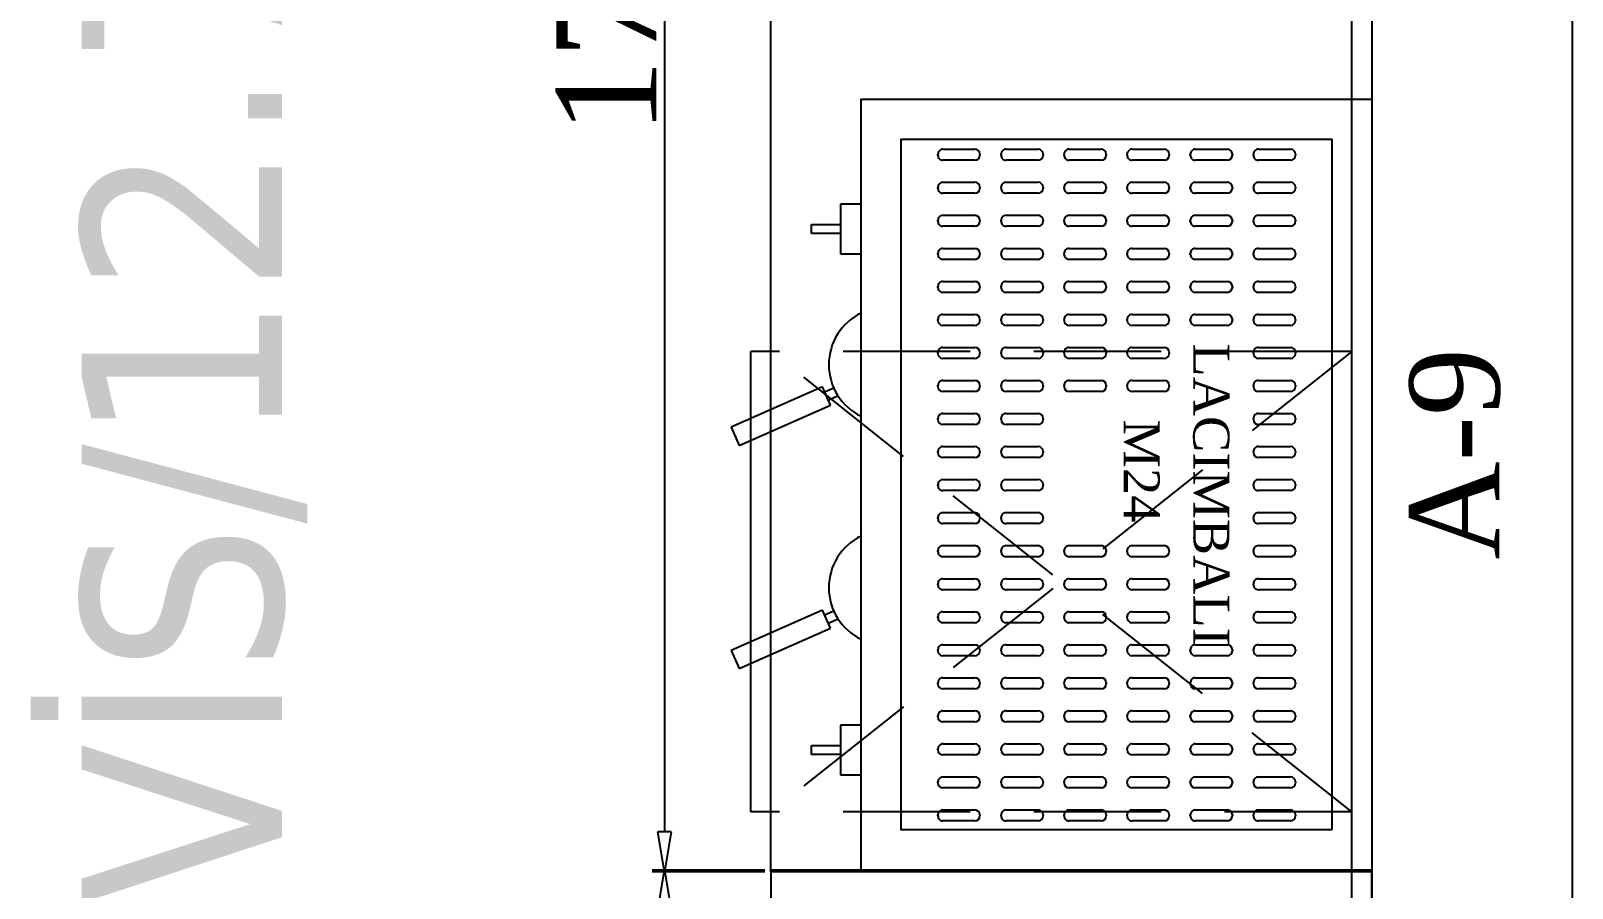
# Model space of a CAD drawing. Header units: millimetres. Extents: x -10501 to -7356, y 9378 to 11707.
# Drawn here: x -8326.9 to -8173, y 10554.7 to 10640.3 of the extents above; entities that cross this region are included whole.
import ezdxf

# ---------------------------------------------------------------- set-up
doc = ezdxf.new("R2010")
doc.units = ezdxf.units.MM
doc.header["$MEASUREMENT"] = 0
doc.linetypes.add('DASHED', pattern=[19.05, 12.7, -6.35])
doc.layers.add('APO_3D_C10', color=10, linetype='Continuous')
doc.layers.add('OC-Yazi_Mahal', color=250, linetype='Continuous')
doc.layers.add('GRC-Ekipman', color=4, linetype='Continuous', lineweight=25)
doc.styles.add('PAFTAADI', font='tahoma.ttf')
doc.styles.get("Standard").update_dxf_attribs({"font": 'times.ttf'})
doc.dimstyles.new('ISO-25', dxfattribs={"dimtxt": 10, "dimasz": 4, "dimexe": 1.25, "dimexo": 0.625, "dimtad": 1, "dimdec": 1, "dimtxsty": 'Standard', "dimblk": 'CLOSEDBLANK', "dimcen": 2.5, "dimclrd": 1, "dimclre": 1, "dimadec": 0, "dimazin": 0, "dimtfac": 1, "dimtdec": 1, "dimtmove": 0, "dimatfit": 3, "dimldrblk": 'CLOSEDBLANK', "dimfxl": 1.25, "dimarcsym": 0})

# ---------------------------------------------------------------- blocks, each defined once
blk = doc.blocks.new('CekmCTezg.170-60')
for p, q in [((-170, 0), (0, 0)), ((-170, -60), (-170, 0)), ((0, 0), (0, -60)), ((0, -2), (-170, -2)), ((0, -60), (-170, -60)), ((-52, -60), (-52, -62)), ((-6, -62), (-52, -62))]:
    blk.add_line(p, q)
at = {"linetype": 'DASHED'}
for p, q in [((-52, -2), (-52, -62)), ((-6, -2), (-6, -62))]:
    blk.add_line(p, q, dxfattribs=at)
at = {"color": 33, "linetype": 'DASHED'}
for p, q in [((-52, -2), (-6, -60)), ((-6, -2), (-52, -60))]:
    blk.add_line(p, q, dxfattribs=at)
blk = doc.blocks.new('A$C02462C33')
at = {"color": 251, "ltscale": 44}
for p, q in [((7.63, 71.5), (7.63, 71.6)), ((8.13, 72.1), (11.33, 72.1)), ((11.33, 71), (8.13, 71)), ((11.83, 71.6), (11.83, 71.5)), ((13.93, 71.5), (13.93, 71.6)), ((14.43, 72.1), (17.63, 72.1)), ((17.63, 71), (14.43, 71)), ((18.13, 71.6), (18.13, 71.5)), ((20.23, 71.5), (20.23, 71.6)), ((20.73, 72.1), (23.93, 72.1)), ((23.93, 71), (20.73, 71)), ((24.43, 71.6), (24.43, 71.5)), ((26.53, 71.5), (26.53, 71.6)), ((27.03, 72.1), (30.23, 72.1)), ((30.23, 71), (27.03, 71)), ((30.73, 71.6), (30.73, 71.5)), ((32.83, 71.5), (32.83, 71.6)), ((33.33, 72.1), (36.53, 72.1)), ((36.53, 71), (33.33, 71)), ((37.03, 71.6), (37.03, 71.5)), ((39.13, 71.5), (39.13, 71.6)), ((39.63, 72.1), (42.83, 72.1)), ((42.83, 71), (39.63, 71)), ((43.33, 71.6), (43.33, 71.5)), ((7.63, 68.2), (7.63, 68.3)), ((8.13, 68.8), (11.33, 68.8)), ((11.83, 68.3), (11.83, 68.2)), ((13.93, 68.2), (13.93, 68.3)), ((14.43, 68.8), (17.63, 68.8)), ((18.13, 68.3), (18.13, 68.2)), ((20.23, 68.2), (20.23, 68.3)), ((20.73, 68.8), (23.93, 68.8)), ((24.43, 68.3), (24.43, 68.2)), ((26.53, 68.2), (26.53, 68.3)), ((27.03, 68.8), (30.23, 68.8)), ((30.73, 68.3), (30.73, 68.2)), ((32.83, 68.2), (32.83, 68.3)), ((33.33, 68.8), (36.53, 68.8)), ((37.03, 68.3), (37.03, 68.2)), ((39.13, 68.2), (39.13, 68.3)), ((39.63, 68.8), (42.83, 68.8)), ((43.33, 68.3), (43.33, 68.2)), ((11.33, 67.7), (8.13, 67.7)), ((17.63, 67.7), (14.43, 67.7)), ((23.93, 67.7), (20.73, 67.7)), ((30.23, 67.7), (27.03, 67.7)), ((36.53, 67.7), (33.33, 67.7)), ((42.83, 67.7), (39.63, 67.7)), ((7.63, 64.9), (7.63, 65)), ((8.13, 65.5), (11.33, 65.5)), ((11.83, 65), (11.83, 64.9)), ((13.93, 64.9), (13.93, 65)), ((14.43, 65.5), (17.63, 65.5)), ((18.13, 65), (18.13, 64.9)), ((20.23, 64.9), (20.23, 65)), ((20.73, 65.5), (23.93, 65.5)), ((24.43, 65), (24.43, 64.9)), ((26.53, 64.9), (26.53, 65)), ((27.03, 65.5), (30.23, 65.5)), ((30.73, 65), (30.73, 64.9)), ((32.83, 64.9), (32.83, 65)), ((33.33, 65.5), (36.53, 65.5)), ((37.03, 65), (37.03, 64.9)), ((39.13, 64.9), (39.13, 65)), ((39.63, 65.5), (42.83, 65.5)), ((43.33, 65), (43.33, 64.9)), ((11.33, 64.4), (8.13, 64.4)), ((17.63, 64.4), (14.43, 64.4)), ((23.93, 64.4), (20.73, 64.4)), ((30.23, 64.4), (27.03, 64.4)), ((36.53, 64.4), (33.33, 64.4)), ((42.83, 64.4), (39.63, 64.4)), ((7.63, 61.6), (7.63, 61.7)), ((8.13, 62.2), (11.33, 62.2)), ((11.83, 61.7), (11.83, 61.6)), ((13.93, 61.6), (13.93, 61.7)), ((14.43, 62.2), (17.63, 62.2)), ((18.13, 61.7), (18.13, 61.6)), ((20.23, 61.6), (20.23, 61.7)), ((20.73, 62.2), (23.93, 62.2)), ((24.43, 61.7), (24.43, 61.6)), ((26.53, 61.6), (26.53, 61.7)), ((27.03, 62.2), (30.23, 62.2)), ((30.73, 61.7), (30.73, 61.6)), ((32.83, 61.6), (32.83, 61.7)), ((33.33, 62.2), (36.53, 62.2)), ((37.03, 61.7), (37.03, 61.6)), ((39.13, 61.6), (39.13, 61.7)), ((39.63, 62.2), (42.83, 62.2)), ((43.33, 61.7), (43.33, 61.6)), ((11.33, 61.1), (8.13, 61.1)), ((17.63, 61.1), (14.43, 61.1)), ((23.93, 61.1), (20.73, 61.1)), ((30.23, 61.1), (27.03, 61.1)), ((36.53, 61.1), (33.33, 61.1)), ((42.83, 61.1), (39.63, 61.1)), ((8.13, 58.9), (11.33, 58.9)), ((14.43, 58.9), (17.63, 58.9)), ((20.73, 58.9), (23.93, 58.9)), ((27.03, 58.9), (30.23, 58.9)), ((33.33, 58.9), (36.53, 58.9)), ((39.63, 58.9), (42.83, 58.9)), ((7.63, 58.3), (7.63, 58.4)), ((11.33, 57.8), (8.13, 57.8)), ((11.83, 58.4), (11.83, 58.3)), ((13.93, 58.3), (13.93, 58.4)), ((17.63, 57.8), (14.43, 57.8)), ((18.13, 58.4), (18.13, 58.3)), ((20.23, 58.3), (20.23, 58.4)), ((23.93, 57.8), (20.73, 57.8)), ((24.43, 58.4), (24.43, 58.3)), ((26.53, 58.3), (26.53, 58.4)), ((30.23, 57.8), (27.03, 57.8)), ((30.73, 58.4), (30.73, 58.3)), ((32.83, 58.3), (32.83, 58.4)), ((36.53, 57.8), (33.33, 57.8)), ((37.03, 58.4), (37.03, 58.3)), ((39.13, 58.3), (39.13, 58.4)), ((42.83, 57.8), (39.63, 57.8)), ((43.33, 58.4), (43.33, 58.3)), ((8.13, 55.6), (11.33, 55.6)), ((14.43, 55.6), (17.63, 55.6)), ((20.73, 55.6), (23.93, 55.6)), ((27.03, 55.6), (30.23, 55.6)), ((33.33, 55.6), (36.53, 55.6)), ((39.63, 55.6), (42.83, 55.6)), ((7.63, 55), (7.63, 55.1)), ((11.33, 54.5), (8.13, 54.5)), ((11.83, 55.1), (11.83, 55)), ((13.93, 55), (13.93, 55.1)), ((17.63, 54.5), (14.43, 54.5)), ((18.13, 55.1), (18.13, 55)), ((20.23, 55), (20.23, 55.1)), ((23.93, 54.5), (20.73, 54.5)), ((24.43, 55.1), (24.43, 55)), ((26.53, 55), (26.53, 55.1)), ((30.23, 54.5), (27.03, 54.5)), ((30.73, 55.1), (30.73, 55)), ((32.83, 55), (32.83, 55.1)), ((36.53, 54.5), (33.33, 54.5)), ((37.03, 55.1), (37.03, 55)), ((39.13, 55), (39.13, 55.1)), ((42.83, 54.5), (39.63, 54.5)), ((43.33, 55.1), (43.33, 55)), ((7.63, 51.7), (7.63, 51.8)), ((8.13, 52.3), (11.33, 52.3)), ((11.33, 51.2), (8.13, 51.2)), ((11.83, 51.8), (11.83, 51.7)), ((20.23, 51.7), (20.23, 51.8)), ((20.73, 52.3), (23.93, 52.3)), ((23.93, 51.2), (20.73, 51.2)), ((24.43, 51.8), (24.43, 51.7)), ((26.53, 51.7), (26.53, 51.8)), ((27.03, 52.3), (30.23, 52.3)), ((30.23, 51.2), (27.03, 51.2)), ((30.73, 51.8), (30.73, 51.7)), ((32.83, 51.7), (32.83, 51.8)), ((33.33, 52.3), (36.53, 52.3)), ((36.53, 51.2), (33.33, 51.2)), ((37.03, 51.8), (37.03, 51.7)), ((39.13, 51.7), (39.13, 51.8)), ((39.63, 52.3), (42.83, 52.3)), ((42.83, 51.2), (39.63, 51.2)), ((43.33, 51.8), (43.33, 51.7)), ((7.63, 48.4), (7.63, 48.5)), ((8.13, 49), (11.33, 49)), ((11.33, 47.9), (8.13, 47.9)), ((11.83, 48.5), (11.83, 48.4)), ((20.23, 48.4), (20.23, 48.5)), ((20.73, 49), (23.93, 49)), ((23.93, 47.9), (20.73, 47.9)), ((24.43, 48.5), (24.43, 48.4)), ((26.53, 48.4), (26.53, 48.5)), ((27.03, 49), (30.23, 49)), ((30.23, 47.9), (27.03, 47.9)), ((30.73, 48.5), (30.73, 48.4)), ((32.83, 48.4), (32.83, 48.5)), ((33.33, 49), (36.53, 49)), ((36.53, 47.9), (33.33, 47.9)), ((37.03, 48.5), (37.03, 48.4)), ((39.13, 48.4), (39.13, 48.5)), ((39.63, 49), (42.83, 49)), ((42.83, 47.9), (39.63, 47.9)), ((43.33, 48.5), (43.33, 48.4)), ((7.63, 45.1), (7.63, 45.2)), ((8.13, 45.7), (11.33, 45.7)), ((11.83, 45.2), (11.83, 45.1)), ((20.23, 45.1), (20.23, 45.2)), ((20.73, 45.7), (23.93, 45.7)), ((24.43, 45.2), (24.43, 45.1)), ((26.53, 45.1), (26.53, 45.2)), ((27.03, 45.7), (30.23, 45.7)), ((30.73, 45.2), (30.73, 45.1)), ((32.83, 45.1), (32.83, 45.2)), ((33.33, 45.7), (36.53, 45.7)), ((37.03, 45.2), (37.03, 45.1)), ((39.13, 45.1), (39.13, 45.2)), ((39.63, 45.7), (42.83, 45.7)), ((43.33, 45.2), (43.33, 45.1)), ((11.33, 44.6), (8.13, 44.6)), ((23.93, 44.6), (20.73, 44.6)), ((30.23, 44.6), (27.03, 44.6)), ((36.53, 44.6), (33.33, 44.6)), ((42.83, 44.6), (39.63, 44.6)), ((7.63, 41.8), (7.63, 41.9)), ((8.13, 42.4), (11.33, 42.4)), ((11.83, 41.9), (11.83, 41.8)), ((32.83, 41.8), (32.83, 41.9)), ((33.33, 42.4), (36.53, 42.4)), ((37.03, 41.9), (37.03, 41.8)), ((39.13, 41.8), (39.13, 41.9)), ((39.63, 42.4), (42.83, 42.4)), ((43.33, 41.9), (43.33, 41.8)), ((11.33, 41.3), (8.13, 41.3)), ((36.53, 41.3), (33.33, 41.3)), ((42.83, 41.3), (39.63, 41.3)), ((7.63, 38.5), (7.63, 38.6)), ((8.13, 39.1), (11.33, 39.1)), ((11.83, 38.6), (11.83, 38.5)), ((32.83, 38.5), (32.83, 38.6)), ((33.33, 39.1), (36.53, 39.1)), ((37.03, 38.6), (37.03, 38.5)), ((39.13, 38.5), (39.13, 38.6)), ((39.63, 39.1), (42.83, 39.1)), ((43.33, 38.6), (43.33, 38.5)), ((11.33, 38), (8.13, 38)), ((36.53, 38), (33.33, 38)), ((42.83, 38), (39.63, 38)), ((8.13, 35.8), (11.33, 35.8)), ((33.33, 35.8), (36.53, 35.8)), ((39.63, 35.8), (42.83, 35.8)), ((7.63, 35.2), (7.63, 35.3)), ((11.33, 34.7), (8.13, 34.7)), ((11.83, 35.3), (11.83, 35.2)), ((32.83, 35.2), (32.83, 35.3)), ((36.53, 34.7), (33.33, 34.7)), ((37.03, 35.3), (37.03, 35.2)), ((39.13, 35.2), (39.13, 35.3)), ((42.83, 34.7), (39.63, 34.7)), ((43.33, 35.3), (43.33, 35.2)), ((8.13, 32.5), (11.33, 32.5)), ((33.33, 32.5), (36.53, 32.5)), ((39.63, 32.5), (42.83, 32.5)), ((7.63, 31.9), (7.63, 32)), ((11.33, 31.4), (8.13, 31.4)), ((11.83, 32), (11.83, 31.9)), ((32.83, 31.9), (32.83, 32)), ((36.53, 31.4), (33.33, 31.4)), ((37.03, 32), (37.03, 31.9)), ((39.13, 31.9), (39.13, 32)), ((42.83, 31.4), (39.63, 31.4)), ((43.33, 32), (43.33, 31.9)), ((7.63, 28.6), (7.63, 28.7)), ((8.13, 29.2), (11.33, 29.2)), ((11.33, 28.1), (8.13, 28.1)), ((11.83, 28.7), (11.83, 28.6)), ((20.23, 28.6), (20.23, 28.7)), ((20.73, 29.2), (23.93, 29.2)), ((23.93, 28.1), (20.73, 28.1)), ((24.43, 28.7), (24.43, 28.6)), ((26.53, 28.6), (26.53, 28.7)), ((27.03, 29.2), (30.23, 29.2)), ((30.23, 28.1), (27.03, 28.1)), ((30.73, 28.7), (30.73, 28.6)), ((32.83, 28.6), (32.83, 28.7)), ((33.33, 29.2), (36.53, 29.2)), ((36.53, 28.1), (33.33, 28.1)), ((37.03, 28.7), (37.03, 28.6)), ((39.13, 28.6), (39.13, 28.7)), ((39.63, 29.2), (42.83, 29.2)), ((42.83, 28.1), (39.63, 28.1)), ((43.33, 28.7), (43.33, 28.6)), ((7.63, 25.3), (7.63, 25.4)), ((8.13, 25.9), (11.33, 25.9)), ((11.33, 24.8), (8.13, 24.8)), ((11.83, 25.4), (11.83, 25.3)), ((20.23, 25.3), (20.23, 25.4)), ((20.73, 25.9), (23.93, 25.9)), ((23.93, 24.8), (20.73, 24.8)), ((24.43, 25.4), (24.43, 25.3)), ((26.53, 25.3), (26.53, 25.4)), ((27.03, 25.9), (30.23, 25.9)), ((30.23, 24.8), (27.03, 24.8)), ((30.73, 25.4), (30.73, 25.3)), ((32.83, 25.3), (32.83, 25.4)), ((33.33, 25.9), (36.53, 25.9)), ((36.53, 24.8), (33.33, 24.8)), ((37.03, 25.4), (37.03, 25.3)), ((39.13, 25.3), (39.13, 25.4)), ((39.63, 25.9), (42.83, 25.9)), ((42.83, 24.8), (39.63, 24.8)), ((43.33, 25.4), (43.33, 25.3)), ((7.63, 22), (7.63, 22.1)), ((8.13, 22.6), (11.33, 22.6)), ((11.83, 22.1), (11.83, 22)), ((13.93, 22), (13.93, 22.1)), ((14.43, 22.6), (17.63, 22.6)), ((18.13, 22.1), (18.13, 22)), ((20.23, 22), (20.23, 22.1)), ((20.73, 22.6), (23.93, 22.6)), ((24.43, 22.1), (24.43, 22)), ((26.53, 22), (26.53, 22.1)), ((27.03, 22.6), (30.23, 22.6)), ((30.73, 22.1), (30.73, 22)), ((32.83, 22), (32.83, 22.1)), ((33.33, 22.6), (36.53, 22.6)), ((37.03, 22.1), (37.03, 22)), ((39.13, 22), (39.13, 22.1)), ((39.63, 22.6), (42.83, 22.6)), ((43.33, 22.1), (43.33, 22)), ((11.33, 21.5), (8.13, 21.5)), ((17.63, 21.5), (14.43, 21.5)), ((23.93, 21.5), (20.73, 21.5)), ((30.23, 21.5), (27.03, 21.5)), ((36.53, 21.5), (33.33, 21.5)), ((42.83, 21.5), (39.63, 21.5)), ((7.63, 18.7), (7.63, 18.8)), ((8.13, 19.3), (11.33, 19.3)), ((11.83, 18.8), (11.83, 18.7)), ((13.93, 18.7), (13.93, 18.8)), ((14.43, 19.3), (17.63, 19.3)), ((18.13, 18.8), (18.13, 18.7)), ((20.23, 18.7), (20.23, 18.8)), ((20.73, 19.3), (23.93, 19.3)), ((24.43, 18.8), (24.43, 18.7)), ((26.53, 18.7), (26.53, 18.8)), ((27.03, 19.3), (30.23, 19.3)), ((30.73, 18.8), (30.73, 18.7)), ((32.83, 18.7), (32.83, 18.8)), ((33.33, 19.3), (36.53, 19.3)), ((37.03, 18.8), (37.03, 18.7)), ((39.13, 18.7), (39.13, 18.8)), ((39.63, 19.3), (42.83, 19.3)), ((43.33, 18.8), (43.33, 18.7)), ((11.33, 18.2), (8.13, 18.2)), ((17.63, 18.2), (14.43, 18.2)), ((23.93, 18.2), (20.73, 18.2)), ((30.23, 18.2), (27.03, 18.2)), ((36.53, 18.2), (33.33, 18.2)), ((42.83, 18.2), (39.63, 18.2)), ((7.63, 15.4), (7.63, 15.5)), ((8.13, 16), (11.33, 16)), ((11.83, 15.5), (11.83, 15.4)), ((13.93, 15.4), (13.93, 15.5)), ((14.43, 16), (17.63, 16)), ((18.13, 15.5), (18.13, 15.4)), ((20.23, 15.4), (20.23, 15.5)), ((20.73, 16), (23.93, 16)), ((24.43, 15.5), (24.43, 15.4)), ((26.53, 15.4), (26.53, 15.5)), ((27.03, 16), (30.23, 16)), ((30.73, 15.5), (30.73, 15.4)), ((32.83, 15.4), (32.83, 15.5)), ((33.33, 16), (36.53, 16)), ((37.03, 15.5), (37.03, 15.4)), ((39.13, 15.4), (39.13, 15.5)), ((39.63, 16), (42.83, 16)), ((43.33, 15.5), (43.33, 15.4)), ((11.33, 14.9), (8.13, 14.9)), ((17.63, 14.9), (14.43, 14.9)), ((23.93, 14.9), (20.73, 14.9)), ((30.23, 14.9), (27.03, 14.9)), ((36.53, 14.9), (33.33, 14.9)), ((42.83, 14.9), (39.63, 14.9)), ((8.13, 12.7), (11.33, 12.7)), ((14.43, 12.7), (17.63, 12.7)), ((20.73, 12.7), (23.93, 12.7)), ((27.03, 12.7), (30.23, 12.7)), ((33.33, 12.7), (36.53, 12.7)), ((39.63, 12.7), (42.83, 12.7)), ((7.63, 12.1), (7.63, 12.2)), ((11.33, 11.6), (8.13, 11.6)), ((11.83, 12.2), (11.83, 12.1)), ((13.93, 12.1), (13.93, 12.2)), ((17.63, 11.6), (14.43, 11.6)), ((18.13, 12.2), (18.13, 12.1)), ((20.23, 12.1), (20.23, 12.2)), ((23.93, 11.6), (20.73, 11.6)), ((24.43, 12.2), (24.43, 12.1)), ((26.53, 12.1), (26.53, 12.2)), ((30.23, 11.6), (27.03, 11.6)), ((30.73, 12.2), (30.73, 12.1)), ((32.83, 12.1), (32.83, 12.2)), ((36.53, 11.6), (33.33, 11.6)), ((37.03, 12.2), (37.03, 12.1)), ((39.13, 12.1), (39.13, 12.2)), ((42.83, 11.6), (39.63, 11.6)), ((43.33, 12.2), (43.33, 12.1)), ((8.13, 9.4), (11.33, 9.4)), ((14.43, 9.4), (17.63, 9.4)), ((20.73, 9.4), (23.93, 9.4)), ((27.03, 9.4), (30.23, 9.4)), ((33.33, 9.4), (36.53, 9.4)), ((39.63, 9.4), (42.83, 9.4)), ((7.63, 8.8), (7.63, 8.9)), ((11.33, 8.3), (8.13, 8.3)), ((11.83, 8.9), (11.83, 8.8)), ((13.93, 8.8), (13.93, 8.9)), ((17.63, 8.3), (14.43, 8.3)), ((18.13, 8.9), (18.13, 8.8)), ((20.23, 8.8), (20.23, 8.9)), ((23.93, 8.3), (20.73, 8.3)), ((24.43, 8.9), (24.43, 8.8)), ((26.53, 8.8), (26.53, 8.9)), ((30.23, 8.3), (27.03, 8.3)), ((30.73, 8.9), (30.73, 8.8)), ((32.83, 8.8), (32.83, 8.9)), ((36.53, 8.3), (33.33, 8.3)), ((37.03, 8.9), (37.03, 8.8)), ((39.13, 8.8), (39.13, 8.9)), ((42.83, 8.3), (39.63, 8.3)), ((43.33, 8.9), (43.33, 8.8)), ((7.63, 5.5), (7.63, 5.6)), ((8.13, 6.1), (11.33, 6.1)), ((11.33, 5), (8.13, 5)), ((11.83, 5.6), (11.83, 5.5)), ((13.93, 5.5), (13.93, 5.6)), ((14.43, 6.1), (17.63, 6.1)), ((17.63, 5), (14.43, 5)), ((18.13, 5.6), (18.13, 5.5)), ((20.23, 5.5), (20.23, 5.6)), ((20.73, 6.1), (23.93, 6.1)), ((23.93, 5), (20.73, 5)), ((24.43, 5.6), (24.43, 5.5)), ((26.53, 5.5), (26.53, 5.6)), ((27.03, 6.1), (30.23, 6.1)), ((30.23, 5), (27.03, 5)), ((30.73, 5.6), (30.73, 5.5)), ((32.83, 5.5), (32.83, 5.6)), ((33.33, 6.1), (36.53, 6.1)), ((36.53, 5), (33.33, 5)), ((37.03, 5.6), (37.03, 5.5)), ((39.13, 5.5), (39.13, 5.6)), ((39.63, 6.1), (42.83, 6.1)), ((42.83, 5), (39.63, 5)), ((43.33, 5.6), (43.33, 5.5))]:
    blk.add_line(p, q, dxfattribs=at)
at = {"color": 45}
for p, q in [((53.07, 67.48), (51, 67.48)), ((53.07, 62.54), (53.07, 67.48)), ((53.07, 65.47), (55.97, 65.47)), ((55.97, 65.47), (55.97, 64.55)), ((55.97, 64.55), (53.07, 64.55)), ((51, 62.54), (53.07, 62.54)), ((63.17, 56.88), (54.07, 52.85)), ((63.97, 55.06), (63.17, 56.88)), ((54.87, 51.03), (63.97, 55.06)), ((53.3, 51.93), (54.28, 52.36)), ((54.07, 52.85), (54.87, 51.03)), ((54.65, 51.52), (53.74, 51.12)), ((63.17, 34.6), (54.07, 30.57)), ((63.97, 32.78), (63.17, 34.6)), ((54.87, 28.75), (63.97, 32.78)), ((53.3, 29.65), (54.28, 30.09)), ((54.65, 29.24), (53.74, 28.84)), ((54.07, 30.57), (54.87, 28.75)), ((53.07, 15.44), (51, 15.44)), ((53.07, 10.5), (53.07, 15.44)), ((53.07, 13.43), (55.97, 13.43)), ((55.97, 12.51), (53.07, 12.51)), ((55.97, 13.43), (55.97, 12.51)), ((51, 10.5), (53.07, 10.5))]:
    blk.add_line(p, q, dxfattribs=at)
at = {"color": 4}
blk.add_lwpolyline([(0, 77), (51, 77), (51, 0), (0, 0), (0, 77)], dxfattribs=at)
blk.add_lwpolyline([(4, 73), (47, 73), (47, 4), (4, 4)], close=True, dxfattribs=at)
at = {"color": 251, "ltscale": 44}
for centre, start, end in [((8.13, 71.6), 90, 180), ((8.13, 71.5), 180, 270), ((11.33, 71.6), 360, 90), ((11.33, 71.5), 270, 0), ((14.43, 71.6), 90, 180), ((14.43, 71.5), 180, 270), ((17.63, 71.6), 360, 90), ((17.63, 71.5), 270, 0), ((20.73, 71.6), 90, 180), ((20.73, 71.5), 180, 270), ((23.93, 71.6), 360, 90), ((23.93, 71.5), 270, 0), ((27.03, 71.6), 90, 180), ((27.03, 71.5), 180, 270), ((30.23, 71.6), 360, 90), ((30.23, 71.5), 270, 0), ((33.33, 71.6), 90, 180), ((33.33, 71.5), 180, 270), ((36.53, 71.6), 360, 90), ((36.53, 71.5), 270, 0), ((39.63, 71.6), 90, 180), ((39.63, 71.5), 180, 270), ((42.83, 71.6), 360, 90), ((42.83, 71.5), 270, 0), ((8.13, 68.3), 90, 180), ((8.13, 68.2), 180, 270), ((11.33, 68.3), 0, 90), ((11.33, 68.2), 270, 0), ((14.43, 68.3), 90, 180), ((14.43, 68.2), 180, 270), ((17.63, 68.3), 0, 90), ((17.63, 68.2), 270, 0), ((20.73, 68.3), 90, 180), ((20.73, 68.2), 180, 270), ((23.93, 68.3), 0, 90), ((23.93, 68.2), 270, 0), ((27.03, 68.3), 90, 180), ((27.03, 68.2), 180, 270), ((30.23, 68.3), 0, 90), ((30.23, 68.2), 270, 0), ((33.33, 68.3), 90, 180), ((33.33, 68.2), 180, 270), ((36.53, 68.3), 0, 90), ((36.53, 68.2), 270, 0), ((39.63, 68.3), 90, 180), ((39.63, 68.2), 180, 270), ((42.83, 68.3), 0, 90), ((42.83, 68.2), 270, 0), ((8.13, 65), 90, 180), ((8.13, 64.9), 180, 270), ((11.33, 65), 0, 90), ((11.33, 64.9), 270, 0), ((14.43, 65), 90, 180), ((14.43, 64.9), 180, 270), ((17.63, 65), 0, 90), ((17.63, 64.9), 270, 0), ((20.73, 65), 90, 180), ((20.73, 64.9), 180, 270), ((23.93, 65), 0, 90), ((23.93, 64.9), 270, 0), ((27.03, 65), 90, 180), ((27.03, 64.9), 180, 270), ((30.23, 65), 0, 90), ((30.23, 64.9), 270, 0), ((33.33, 65), 90, 180), ((33.33, 64.9), 180, 270), ((36.53, 65), 0, 90), ((36.53, 64.9), 270, 0), ((39.63, 65), 90, 180), ((39.63, 64.9), 180, 270), ((42.83, 65), 0, 90), ((42.83, 64.9), 270, 0), ((8.13, 61.7), 90, 180), ((8.13, 61.6), 180, 270), ((11.33, 61.7), 0, 90), ((11.33, 61.6), 270, 0), ((14.43, 61.7), 90, 180), ((14.43, 61.6), 180, 270), ((17.63, 61.7), 0, 90), ((17.63, 61.6), 270, 0), ((20.73, 61.7), 90, 180), ((20.73, 61.6), 180, 270), ((23.93, 61.7), 0, 90), ((23.93, 61.6), 270, 0), ((27.03, 61.7), 90, 180), ((27.03, 61.6), 180, 270), ((30.23, 61.7), 0, 90), ((30.23, 61.6), 270, 0), ((33.33, 61.7), 90, 180), ((33.33, 61.6), 180, 270), ((36.53, 61.7), 0, 90), ((36.53, 61.6), 270, 0), ((39.63, 61.7), 90, 180), ((39.63, 61.6), 180, 270), ((42.83, 61.7), 0, 90), ((42.83, 61.6), 270, 0), ((8.13, 58.4), 90, 180), ((11.33, 58.4), 0, 90), ((14.43, 58.4), 90, 180), ((17.63, 58.4), 0, 90), ((20.73, 58.4), 90, 180), ((23.93, 58.4), 0, 90), ((27.03, 58.4), 90, 180), ((30.23, 58.4), 0, 90), ((33.33, 58.4), 90, 180), ((36.53, 58.4), 0, 90), ((39.63, 58.4), 90, 180), ((42.83, 58.4), 0, 90), ((8.13, 58.3), 180, 270), ((11.33, 58.3), 270, 0), ((14.43, 58.3), 180, 270), ((17.63, 58.3), 270, 0), ((20.73, 58.3), 180, 270), ((23.93, 58.3), 270, 0), ((27.03, 58.3), 180, 270), ((30.23, 58.3), 270, 0), ((33.33, 58.3), 180, 270), ((36.53, 58.3), 270, 0), ((39.63, 58.3), 180, 270), ((42.83, 58.3), 270, 0), ((8.13, 55.1), 90, 180), ((11.33, 55.1), 0, 90), ((14.43, 55.1), 90, 180), ((17.63, 55.1), 0, 90), ((20.73, 55.1), 90, 180), ((23.93, 55.1), 0, 90), ((27.03, 55.1), 90, 180), ((30.23, 55.1), 0, 90), ((33.33, 55.1), 90, 180), ((36.53, 55.1), 0, 90), ((39.63, 55.1), 90, 180), ((42.83, 55.1), 0, 90), ((8.13, 55), 180, 270), ((11.33, 55), 270, 0), ((14.43, 55), 180, 270), ((17.63, 55), 270, 0), ((20.73, 55), 180, 270), ((23.93, 55), 270, 0), ((27.03, 55), 180, 270), ((30.23, 55), 270, 0), ((33.33, 55), 180, 270), ((36.53, 55), 270, 0), ((39.63, 55), 180, 270), ((42.83, 55), 270, 0), ((8.13, 51.8), 90, 180), ((8.13, 51.7), 180, 270), ((11.33, 51.8), 360, 90), ((11.33, 51.7), 270, 0), ((20.73, 51.8), 90, 180), ((20.73, 51.7), 180, 270), ((23.93, 51.8), 360, 90), ((23.93, 51.7), 270, 0), ((27.03, 51.8), 90, 180), ((27.03, 51.7), 180, 270), ((30.23, 51.8), 360, 90), ((30.23, 51.7), 270, 0), ((33.33, 51.8), 90, 180), ((33.33, 51.7), 180, 270), ((36.53, 51.8), 360, 90), ((36.53, 51.7), 270, 0), ((39.63, 51.8), 90, 180), ((39.63, 51.7), 180, 270), ((42.83, 51.8), 360, 90), ((42.83, 51.7), 270, 0), ((8.13, 48.5), 90, 180), ((8.13, 48.4), 180, 270), ((11.33, 48.5), 360, 90), ((11.33, 48.4), 270, 0), ((20.73, 48.5), 90, 180), ((20.73, 48.4), 180, 270), ((23.93, 48.5), 360, 90), ((23.93, 48.4), 270, 0), ((27.03, 48.5), 90, 180), ((27.03, 48.4), 180, 270), ((30.23, 48.5), 360, 90), ((30.23, 48.4), 270, 0), ((33.33, 48.5), 90, 180), ((33.33, 48.4), 180, 270), ((36.53, 48.5), 360, 90), ((36.53, 48.4), 270, 0), ((39.63, 48.5), 90, 180), ((39.63, 48.4), 180, 270), ((42.83, 48.5), 360, 90), ((42.83, 48.4), 270, 0), ((8.13, 45.2), 90, 180), ((8.13, 45.1), 180, 270), ((11.33, 45.2), 360, 90), ((11.33, 45.1), 270, 0), ((20.73, 45.2), 90, 180), ((20.73, 45.1), 180, 270), ((23.93, 45.2), 360, 90), ((23.93, 45.1), 270, 0), ((27.03, 45.2), 90, 180), ((27.03, 45.1), 180, 270), ((30.23, 45.2), 360, 90), ((30.23, 45.1), 270, 0), ((33.33, 45.2), 90, 180), ((33.33, 45.1), 180, 270), ((36.53, 45.2), 360, 90), ((36.53, 45.1), 270, 0), ((39.63, 45.2), 90, 180), ((39.63, 45.1), 180, 270), ((42.83, 45.2), 360, 90), ((42.83, 45.1), 270, 0), ((8.13, 41.9), 90, 180), ((8.13, 41.8), 180, 270), ((11.33, 41.9), 360, 90), ((11.33, 41.8), 270, 0), ((33.33, 41.9), 90, 180), ((33.33, 41.8), 180, 270), ((36.53, 41.9), 360, 90), ((36.53, 41.8), 270, 0), ((39.63, 41.9), 90, 180), ((39.63, 41.8), 180, 270), ((42.83, 41.9), 360, 90), ((42.83, 41.8), 270, 0), ((8.13, 38.6), 90, 180), ((8.13, 38.5), 180, 270), ((11.33, 38.6), 360, 90), ((11.33, 38.5), 270, 0), ((33.33, 38.6), 90, 180), ((33.33, 38.5), 180, 270), ((36.53, 38.6), 360, 90), ((36.53, 38.5), 270, 0), ((39.63, 38.6), 90, 180), ((39.63, 38.5), 180, 270), ((42.83, 38.6), 360, 90), ((42.83, 38.5), 270, 0), ((8.13, 35.3), 90, 180), ((11.33, 35.3), 0, 90), ((33.33, 35.3), 90, 180), ((36.53, 35.3), 0, 90), ((39.63, 35.3), 90, 180), ((42.83, 35.3), 0, 90), ((8.13, 35.2), 180, 270), ((11.33, 35.2), 270, 0), ((33.33, 35.2), 180, 270), ((36.53, 35.2), 270, 0), ((39.63, 35.2), 180, 270), ((42.83, 35.2), 270, 0), ((8.13, 32), 90, 180), ((11.33, 32), 0, 90), ((33.33, 32), 90, 180), ((36.53, 32), 0, 90), ((39.63, 32), 90, 180), ((42.83, 32), 0, 90), ((8.13, 31.9), 180, 270), ((11.33, 31.9), 270, 0), ((33.33, 31.9), 180, 270), ((36.53, 31.9), 270, 0), ((39.63, 31.9), 180, 270), ((42.83, 31.9), 270, 0), ((8.13, 28.7), 90, 180), ((8.13, 28.6), 180, 270), ((11.33, 28.7), 0, 90), ((11.33, 28.6), 270, 0), ((20.73, 28.7), 90, 180), ((20.73, 28.6), 180, 270), ((23.93, 28.7), 0, 90), ((23.93, 28.6), 270, 0), ((27.03, 28.7), 90, 180), ((27.03, 28.6), 180, 270), ((30.23, 28.7), 0, 90), ((30.23, 28.6), 270, 0), ((33.33, 28.7), 90, 180), ((33.33, 28.6), 180, 270), ((36.53, 28.7), 0, 90), ((36.53, 28.6), 270, 0), ((39.63, 28.7), 90, 180), ((39.63, 28.6), 180, 270), ((42.83, 28.7), 0, 90), ((42.83, 28.6), 270, 0), ((8.13, 25.4), 90, 180), ((8.13, 25.3), 180, 270), ((11.33, 25.4), 0, 90), ((11.33, 25.3), 270, 0), ((20.73, 25.4), 90, 180), ((20.73, 25.3), 180, 270), ((23.93, 25.4), 0, 90), ((23.93, 25.3), 270, 0), ((27.03, 25.4), 90, 180), ((27.03, 25.3), 180, 270), ((30.23, 25.4), 0, 90), ((30.23, 25.3), 270, 0), ((33.33, 25.4), 90, 180), ((33.33, 25.3), 180, 270), ((36.53, 25.4), 0, 90), ((36.53, 25.3), 270, 0), ((39.63, 25.4), 90, 180), ((39.63, 25.3), 180, 270), ((42.83, 25.4), 0, 90), ((42.83, 25.3), 270, 0), ((8.13, 22.1), 90, 180), ((8.13, 22), 180, 270), ((11.33, 22.1), 0, 90), ((11.33, 22), 270, 0), ((14.43, 22.1), 90, 180), ((14.43, 22), 180, 270), ((17.63, 22.1), 0, 90), ((17.63, 22), 270, 0), ((20.73, 22.1), 90, 180), ((20.73, 22), 180, 270), ((23.93, 22.1), 0, 90), ((23.93, 22), 270, 0), ((27.03, 22.1), 90, 180), ((27.03, 22), 180, 270), ((30.23, 22.1), 0, 90), ((30.23, 22), 270, 0), ((33.33, 22.1), 90, 180), ((33.33, 22), 180, 270), ((36.53, 22.1), 0, 90), ((36.53, 22), 270, 0), ((39.63, 22.1), 90, 180), ((39.63, 22), 180, 270), ((42.83, 22.1), 0, 90), ((42.83, 22), 270, 0), ((8.13, 18.8), 90, 180), ((8.13, 18.7), 180, 270), ((11.33, 18.8), 360, 90), ((11.33, 18.7), 270, 0), ((14.43, 18.8), 90, 180), ((14.43, 18.7), 180, 270), ((17.63, 18.8), 360, 90), ((17.63, 18.7), 270, 0), ((20.73, 18.8), 90, 180), ((20.73, 18.7), 180, 270), ((23.93, 18.8), 360, 90), ((23.93, 18.7), 270, 0), ((27.03, 18.8), 90, 180), ((27.03, 18.7), 180, 270), ((30.23, 18.8), 360, 90), ((30.23, 18.7), 270, 0), ((33.33, 18.8), 90, 180), ((33.33, 18.7), 180, 270), ((36.53, 18.8), 360, 90), ((36.53, 18.7), 270, 0), ((39.63, 18.8), 90, 180), ((39.63, 18.7), 180, 270), ((42.83, 18.8), 360, 90), ((42.83, 18.7), 270, 0), ((8.13, 15.5), 90, 180), ((8.13, 15.4), 180, 270), ((11.33, 15.5), 360, 90), ((11.33, 15.4), 270, 0), ((14.43, 15.5), 90, 180), ((14.43, 15.4), 180, 270), ((17.63, 15.5), 360, 90), ((17.63, 15.4), 270, 0), ((20.73, 15.5), 90, 180), ((20.73, 15.4), 180, 270), ((23.93, 15.5), 360, 90), ((23.93, 15.4), 270, 0), ((27.03, 15.5), 90, 180), ((27.03, 15.4), 180, 270), ((30.23, 15.5), 360, 90), ((30.23, 15.4), 270, 0), ((33.33, 15.5), 90, 180), ((33.33, 15.4), 180, 270), ((36.53, 15.5), 360, 90), ((36.53, 15.4), 270, 0), ((39.63, 15.5), 90, 180), ((39.63, 15.4), 180, 270), ((42.83, 15.5), 360, 90), ((42.83, 15.4), 270, 0), ((8.13, 12.2), 90, 180), ((11.33, 12.2), 360, 90), ((14.43, 12.2), 90, 180), ((17.63, 12.2), 360, 90), ((20.73, 12.2), 90, 180), ((23.93, 12.2), 360, 90), ((27.03, 12.2), 90, 180), ((30.23, 12.2), 360, 90), ((33.33, 12.2), 90, 180), ((36.53, 12.2), 360, 90), ((39.63, 12.2), 90, 180), ((42.83, 12.2), 360, 90), ((8.13, 12.1), 180, 270), ((11.33, 12.1), 270, 0), ((14.43, 12.1), 180, 270), ((17.63, 12.1), 270, 0), ((20.73, 12.1), 180, 270), ((23.93, 12.1), 270, 0), ((27.03, 12.1), 180, 270), ((30.23, 12.1), 270, 0), ((33.33, 12.1), 180, 270), ((36.53, 12.1), 270, 0), ((39.63, 12.1), 180, 270), ((42.83, 12.1), 270, 0), ((8.13, 8.9), 90, 180), ((11.33, 8.9), 360, 90), ((14.43, 8.9), 90, 180), ((17.63, 8.9), 360, 90), ((20.73, 8.9), 90, 180), ((23.93, 8.9), 360, 90), ((27.03, 8.9), 90, 180), ((30.23, 8.9), 360, 90), ((33.33, 8.9), 90, 180), ((36.53, 8.9), 360, 90), ((39.63, 8.9), 90, 180), ((42.83, 8.9), 360, 90), ((8.13, 8.8), 180, 270), ((11.33, 8.8), 270, 0), ((14.43, 8.8), 180, 270), ((17.63, 8.8), 270, 0), ((20.73, 8.8), 180, 270), ((23.93, 8.8), 270, 0), ((27.03, 8.8), 180, 270), ((30.23, 8.8), 270, 0), ((33.33, 8.8), 180, 270), ((36.53, 8.8), 270, 0), ((39.63, 8.8), 180, 270), ((42.83, 8.8), 270, 0), ((8.13, 5.6), 90, 180), ((8.13, 5.5), 180, 270), ((11.33, 5.6), 360, 90), ((11.33, 5.5), 270, 0), ((14.43, 5.6), 90, 180), ((14.43, 5.5), 180, 270), ((17.63, 5.6), 360, 90), ((17.63, 5.5), 270, 0), ((20.73, 5.6), 90, 180), ((20.73, 5.5), 180, 270), ((23.93, 5.6), 360, 90), ((23.93, 5.5), 270, 0), ((27.03, 5.6), 90, 180), ((27.03, 5.5), 180, 270), ((30.23, 5.6), 360, 90), ((30.23, 5.5), 270, 0), ((33.33, 5.6), 90, 180), ((33.33, 5.5), 180, 270), ((36.53, 5.6), 360, 90), ((36.53, 5.5), 270, 0), ((39.63, 5.6), 90, 180), ((39.63, 5.5), 180, 270), ((42.83, 5.6), 360, 90), ((42.83, 5.5), 270, 0)]:
    blk.add_arc(centre, 0.5, start, end, dxfattribs=at)
at = {"color": 45}
for centre in [(48.5, 48.8), (48.5, 26.52)]:
    blk.add_arc(centre, 5.73, 295.8478, 64.1522, dxfattribs=at)
at = {"color": 4, "ltscale": 44}
for s, p in [('LACIMBALI', (17.83, 24.4)), ('M24', (24.78, 32))]:
    blk.add_text(s, height=3.6, rotation=90, dxfattribs=at).set_placement(p)
blk = doc.blocks.new('FRENOX CSN3-E')
at = {"linetype": 'Continuous'}
for p, q in [((0, 0), (0, -60)), ((186.5, 0), (0, 0)), ((186.5, -2), (0, -2)), ((0, -60), (186.5, -60))]:
    blk.add_line(p, q, dxfattribs=at)
blk = doc.blocks.new('_ClosedBlank')
at = {"color": 0, "lineweight": -2}
for p, q in [((-1, 0.167), (0, 0)), ((-1, 0.167), (-1, -0.167)), ((0, 0), (-1, -0.167))]:
    blk.add_line(p, q, dxfattribs=at)
blk = doc.blocks.new('*D47')
at = {"color": 1, "linetype": 'Continuous', "lineweight": -2, "ltscale": 5, "transparency": 16777216}
for p, q in [((-8253.65, 10726.29), (-8264.91, 10726.29)), ((-8263.66, 10722.29), (-8263.66, 10560.29)), ((-8253.65, 10556.29), (-8264.91, 10556.29))]:
    blk.add_line(p, q, dxfattribs=at)
at = {"layer": 'DEFPOINTS', "color": 0, "ltscale": 5, "transparency": 16777216}
for p in [(-8253.03, 10726.29), (-8263.66, 10556.29), (-8253.03, 10556.29)]:
    blk.add_point(p, dxfattribs=at)
at = {"color": 1, "lineweight": -2, "ltscale": 5, "transparency": 16777216, "xscale": 4, "yscale": 4, "zscale": 4}
for p, rotation in [((-8263.66, 10726.29), 90), ((-8263.66, 10556.29), 270)]:
    blk.add_blockref('_ClosedBlank', p, dxfattribs=dict(at, rotation=rotation))
at = {"color": 0, "ltscale": 5, "transparency": 16777216, "insert": (-8269.39, 10641.29), "char_height": 10, "attachment_point": 5, "rotation": 90}
blk.add_mtext('170', dxfattribs=at)
blk = doc.blocks.new('*D49')
at = {"color": 1, "linetype": 'Continuous', "lineweight": -2, "ltscale": 5, "transparency": 16777216}
for p, q in [((-8253.65, 10556.48), (-8264.91, 10556.48)), ((-8263.66, 10552.48), (-8263.66, 10373.98)), ((-8253.65, 10369.98), (-8264.91, 10369.98))]:
    blk.add_line(p, q, dxfattribs=at)
at = {"layer": 'DEFPOINTS', "color": 0, "ltscale": 5, "transparency": 16777216}
for p in [(-8253.03, 10556.48), (-8263.66, 10369.98), (-8253.03, 10369.98)]:
    blk.add_point(p, dxfattribs=at)
at = {"color": 1, "lineweight": -2, "ltscale": 5, "transparency": 16777216, "xscale": 4, "yscale": 4, "zscale": 4}
for p, rotation in [((-8263.66, 10556.48), 90), ((-8263.66, 10369.98), 270)]:
    blk.add_blockref('_ClosedBlank', p, dxfattribs=dict(at, rotation=rotation))
at = {"color": 0, "ltscale": 5, "transparency": 16777216, "insert": (-8270.51, 10463.23), "char_height": 10, "attachment_point": 5, "rotation": 90}
blk.add_mtext('186,5', dxfattribs=at)

msp = doc.modelspace()

# ---------------------------------------------------------------- linework, layer by layer
at = {"color": 0, "ltscale": 5}
for p, q in [((-8173.03, 11171.29), (-8173.03, 10359.29)), ((-8193.03, 10846.29), (-8193.03, 10049.29)), ((-8193.03, 10846.29), (-8193.03, 10050.19)), ((-8193.03, 10846.29), (-8193.03, 10551.29))]:
    msp.add_line(p, q, dxfattribs=at)

# ---------------------------------------------------------------- block references
at = {"rotation": 180}
msp.add_blockref('A$C02462C33', (-8193.03, 10633.48), dxfattribs=at)
at = {"layer": 'GRC-Ekipman', "rotation": 270}
for name, p in [('CekmCTezg.170-60', (-8193.03, 10556.29)), ('FRENOX CSN3-E', (-8193.03, 10556.48))]:
    msp.add_blockref(name, p, dxfattribs=at)

# ---------------------------------------------------------------- texts
at = {"layer": 'APO_3D_C10', "color": 1, "insert": (-8189.29, 10587.49), "char_height": 9, "attachment_point": 1, "rotation": 90}
msp.add_mtext_dynamic_manual_height_columns('{\\C0;A-9}', width=53.2196, gutter_width=75, heights=[0], dxfattribs=at)
at = {"layer": 'OC-Yazi_Mahal', "color": 0, "insert": (-8338.53, 10568.96), "char_height": 10, "attachment_point": 2, "rotation": 90, "style": 'PAFTAADI'}
msp.add_mtext_dynamic_manual_height_columns('\\P{\\H2x;CAFE+SERVİS/12.77 m2}', width=395.525, gutter_width=12.5, heights=[0], dxfattribs=at)

# ---------------------------------------------------------------- dimensions: what is measured, and where the dimension line sits
at = {"color": 0, "ltscale": 5}
for base, p1, p2, picture, middle in [((-8263.66, 10556.29), (-8253.03, 10726.29), (-8253.03, 10556.29), '*D47', (-8269.39, 10641.29)), ((-8263.66, 10369.98), (-8253.03, 10556.48), (-8253.03, 10369.98), '*D49', (-8270.51, 10463.23))]:
    dim = msp.add_linear_dim(base=base, p1=p1, p2=p2, angle=90, dimstyle='ISO-25', dxfattribs=at)
    dim.commit()
    dim.dimension.update_dxf_attribs({"geometry": picture, "text_midpoint": middle})

doc.saveas('drawing.dxf')
